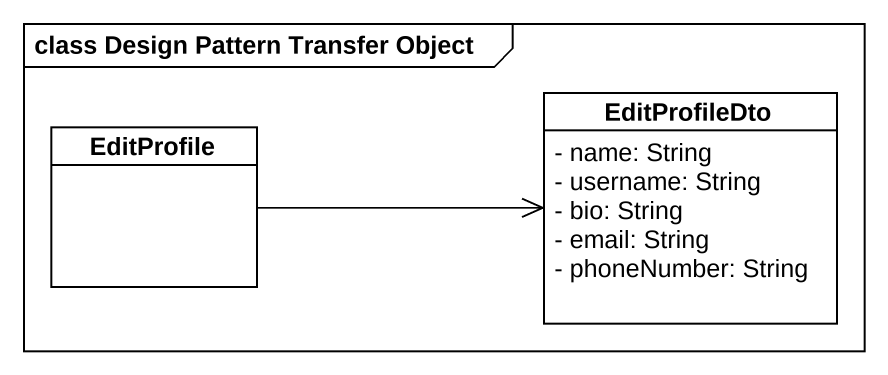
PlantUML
@startuml
mainframe class Design Pattern Transfer Object
hide circle
hide empty members
skinparam classAttributeIconSize 0
class EditProfile
class EditProfileDto {
  - name: String
  - username: String
  - bio: String
  - email: String
  - phoneNumber: String
}
EditProfile -right-> EditProfileDto
@enduml
